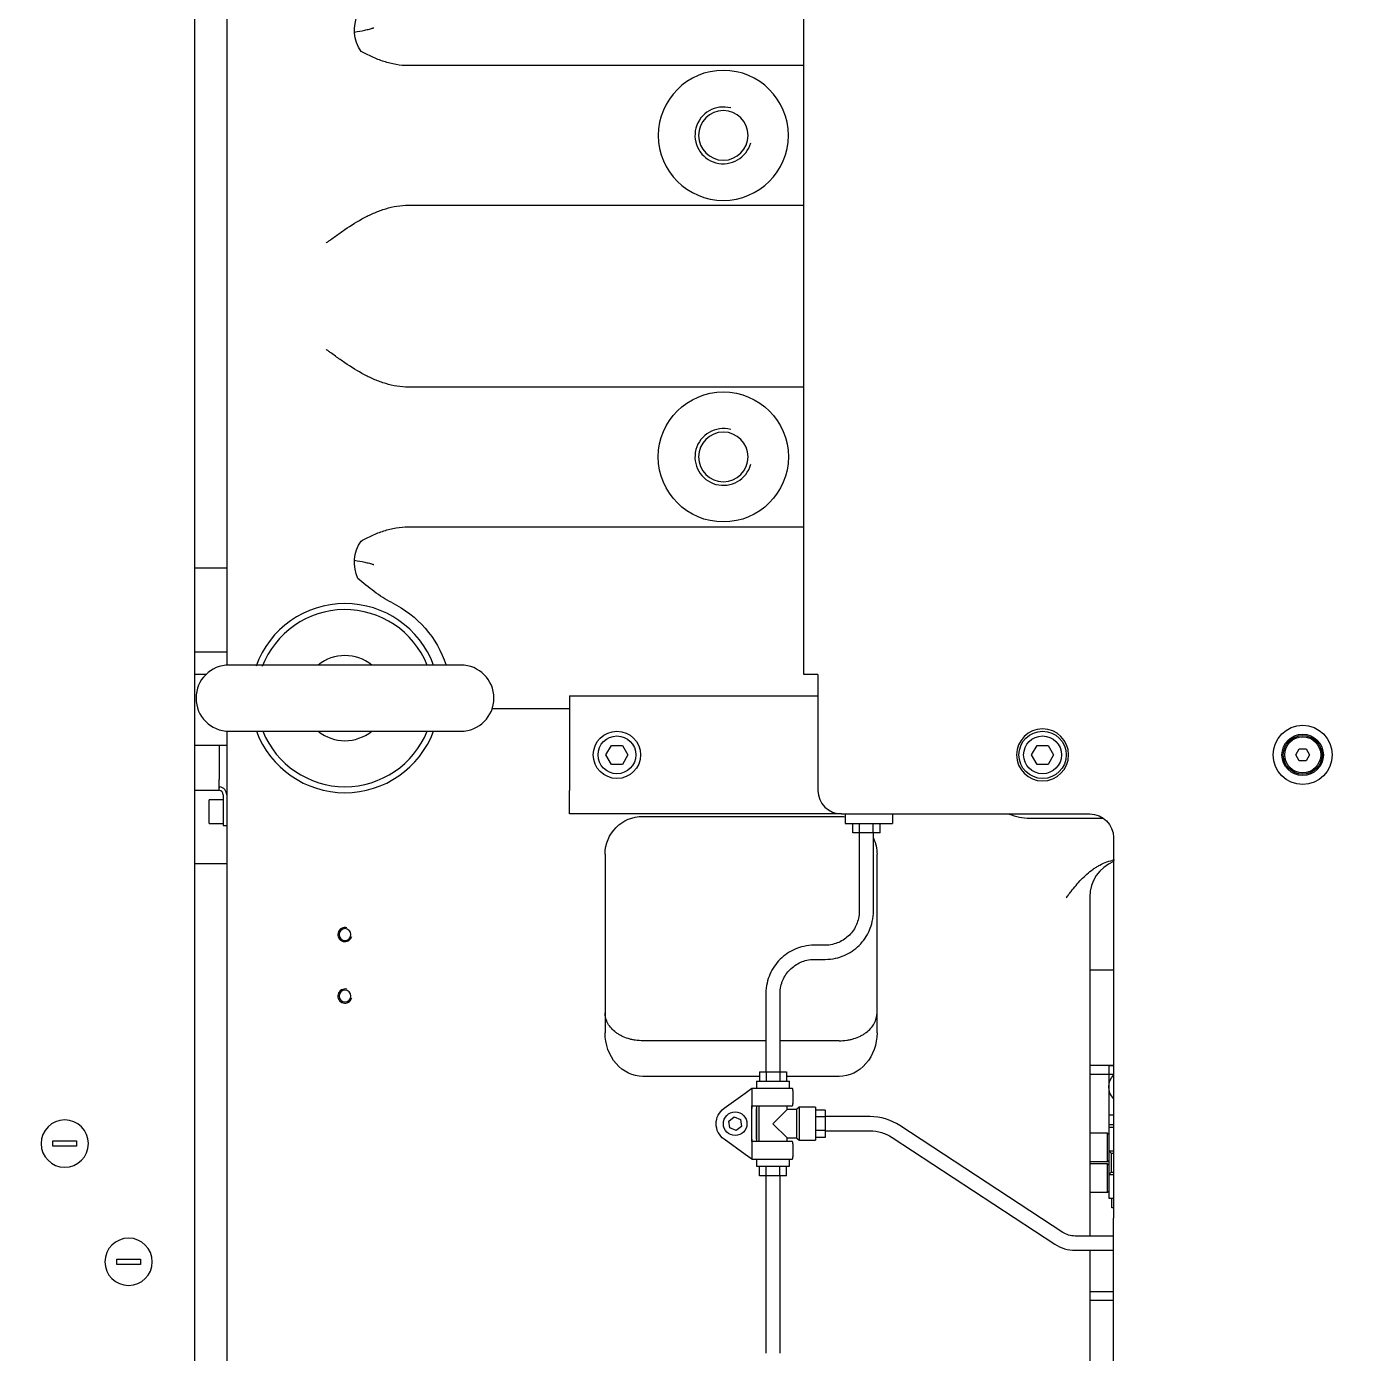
# Model space of a CAD drawing. Header units: millimetres. Extents: x 10462777 to 22643323, y 453826 to 1389191.
# Drawn here: x 11267228 to 11267779, y 577582 to 578125 of the extents above; entities that cross this region are included whole.
import ezdxf

# ---------------------------------------------------------------- set-up
doc = ezdxf.new("R2010")
doc.units = ezdxf.units.MM
doc.header["$LTSCALE"] = 200
doc.header["$MEASUREMENT"] = 0
for name, pattern in [('CENTER', [2, 1.25, -0.25, 0.25, -0.25]), ('HIDDEN_KS1', [0.26, 0.18, -0.08]), ('PHANTOM', [2.5, 1.25, -0.25, 0.25, -0.25, 0.25, -0.25])]:
    doc.linetypes.add(name, pattern=pattern)
for name, color, linetype in [('1', 1, 'CENTER'), ('11', 6, 'PHANTOM'), ('3', 3, 'HIDDEN_KS1')]:
    doc.layers.add(name, color=color, linetype=linetype)
doc.layers.add('LAYOUT', color=8, linetype='CONTINUOUS', lineweight=25)

# ---------------------------------------------------------------- blocks, each defined once
blk = doc.blocks.new('r710ic')
at = {"layer": 'LAYOUT', "color": 3}
blk.add_circle((272041.37, 104232.63), 2050.12, dxfattribs=at)

msp = doc.modelspace()

# ---------------------------------------------------------------- linework, layer by layer
at = {"layer": '1', "color": 20, "linetype": 'Continuous'}
msp.add_line((11267296.69905, 577571.12995), (11267296.69905, 578500.79466), dxfattribs=at)
at = {"layer": '1', "color": 252, "linetype": 'Continuous'}
for p, q in [((11267546.06224, 577860.10073), (11267546.06224, 578169.98897)), ((11267309.77246, 577903.67877), (11267296.69868, 577903.67877)), ((11267309.77246, 577869.30054), (11267296.69784, 577869.30054)), ((11267301.25212, 577860.10073), (11267296.69837, 577860.10073)), ((11267551.87265, 577860.10073), (11267546.06224, 577860.10073)), ((11267551.87265, 577860.10073), (11267551.87265, 577812.6491)), ((11267450.19057, 577851.38513), (11267551.88067, 577851.38513)), ((11267450.19057, 577851.38513), (11267450.19057, 577841.70112)), ((11267450.19057, 577841.70112), (11267450.19057, 577812.6491)), ((11267309.77246, 577836.89407), (11267309.77246, 577831.04871)), ((11267309.77246, 577831.04871), (11267296.69837, 577831.04871)), ((11267306.73126, 577831.04914), (11267306.73126, 577817.04605)), ((11267306.73126, 577812.68825), (11267306.73126, 577817.04605)), ((11267296.69789, 577812.68825), (11267306.73126, 577812.68825)), ((11267306.66122, 577812.66817), (11267306.66413, 577812.68825)), ((11267306.73127, 577813.15087), (11267306.86983, 577814.10571)), ((11267308.31986, 577810.75145), (11267308.31986, 577798.31677)), ((11267450.19057, 577802.96509), (11267450.19057, 577812.6491)), ((11267561.56316, 577802.96509), (11267450.19057, 577802.96509)), ((11267561.55665, 577802.96509), (11267663.23873, 577802.96509)), ((11267308.31986, 577798.31677), (11267309.77246, 577798.31677)), ((11267568.81966, 577795.21784), (11267568.81966, 577763.26066)), ((11267574.63006, 577763.26066), (11267574.63006, 577795.21784)), ((11267672.92274, 577793.28108), (11267672.92274, 577637.36856)), ((11267296.69739, 577782.62867), (11267309.77246, 577782.62867)), ((11267554.79953, 577749.21885), (11267550.39836, 577749.21885)), ((11267550.39836, 577743.40844), (11267554.79953, 577743.40844)), ((11267672.92531, 577738.99254), (11267663.24199, 577738.99254)), ((11267530.56783, 577729.36663), (11267530.56783, 577697.40945)), ((11267536.37823, 577697.40945), (11267536.37823, 577729.36663)), ((11267672.92172, 577700.01198), (11267663.23351, 577700.01198)), ((11267663.22666, 577696.44101), (11267672.9137, 577696.44101)), ((11267573.20322, 577679.00979), (11267554.778, 577679.00979)), ((11267554.778, 577673.19939), (11267573.20322, 577673.19939)), ((11267652.12478, 577631.61245), (11267585.41828, 577675.36152)), ((11267582.23174, 577670.50284), (11267648.93824, 577626.75377)), ((11267530.56783, 577654.79942), (11267530.56783, 577582.17064)), ((11267536.37823, 577582.17064), (11267536.37823, 577654.79942)), ((11267672.92274, 577635.86472), (11267672.92274, 577637.36856)), ((11267672.92274, 577534.0661), (11267672.92274, 577635.86472)), ((11267665.65973, 577630.10556), (11267657.17013, 577630.10556)), ((11267672.92284, 577630.10556), (11267665.65973, 577630.10556)), ((11267657.17013, 577624.29515), (11267665.65973, 577624.29515)), ((11267665.65973, 577624.29515), (11267672.92284, 577624.29515)), ((11267663.22666, 577607.34814), (11267672.9137, 577607.34814)), ((11267663.23351, 577603.77716), (11267672.92172, 577603.77716))]:
    msp.add_line(p, q, dxfattribs=at)
at = {"layer": '1', "color": 15, "linetype": 'Continuous'}
for p, q in [((11267309.77246, 578166.14169), (11267309.77246, 577863.94802)), ((11267546.06112, 578109.46392), (11267384.1954, 578109.46392)), ((11267384.1954, 578052.32828), (11267546.06112, 578052.32828)), ((11267546.06112, 577977.76142), (11267384.1954, 577977.76142)), ((11267384.1954, 577920.62578), (11267546.06112, 577920.62578)), ((11267450.1899, 577846.05892), (11267418.48264, 577846.05892)), ((11267309.77246, 577836.90308), (11267309.77246, 577517.09442)), ((11267480.21099, 577801.99669), (11267560.58825, 577801.99669)), ((11267464.71658, 577786.50228), (11267464.71658, 577713.36401)), ((11267576.08267, 577713.36401), (11267576.08267, 577786.50228)), ((11267663.23873, 577769.08341), (11267663.23873, 577630.10705)), ((11267530.56735, 577710.07933), (11267480.21099, 577710.07933)), ((11267560.58825, 577710.07933), (11267536.37711, 577710.07933)), ((11267527.88099, 577695.47261), (11267480.21099, 577695.47261)), ((11267560.58825, 577695.47261), (11267539.06347, 577695.47261)), ((11267663.23873, 577624.29813), (11267663.23873, 577558.44834))]:
    msp.add_line(p, q, dxfattribs=at)
at = {"layer": '1', "color": 60, "linetype": 'Continuous'}
for p, q in [((11267671.03436, 577675.71723), (11267671.03436, 577674.65199)), ((11267238.59501, 577666.90478), (11267238.59501, 577669.03527)), ((11267238.59501, 577669.03527), (11267248.27901, 577669.03527)), ((11267248.27901, 577666.90478), (11267238.59501, 577666.90478)), ((11267248.27901, 577669.03527), (11267248.27901, 577666.90478)), ((11267264.74183, 577620.61523), (11267274.42583, 577620.61523)), ((11267264.74183, 577618.48475), (11267264.74183, 577620.61523)), ((11267274.42583, 577618.48475), (11267264.74183, 577618.48475)), ((11267274.42583, 577620.61523), (11267274.42583, 577618.48475))]:
    msp.add_line(p, q, dxfattribs=at)
at = {"layer": '1', "color": 15, "linetype": 'Continuous', "extrusion": (0, 0, -1)}
for centre, radius in [((-11267513.13662, 578080.8961), 26.63102), ((-11267513.13662, 578080.8961), 10.16821), ((-11267513.13662, 577949.1936), 10.16821), ((-11267358.1925, 577753.57665), 2.421), ((-11267358.1925, 577728.39823), 2.421)]:
    msp.add_circle(centre, radius, dxfattribs=at)
at = {"layer": '1', "color": 15, "linetype": 'Continuous'}
msp.add_circle((11267513.13662, 577949.1936), 26.63102, dxfattribs=at)
at = {"layer": '1', "color": 252, "linetype": 'Continuous', "extrusion": (0, 0, -1)}
msp.add_circle((-11267643.87072, 577827.17511), 10.65241, dxfattribs=at)
at = {"layer": '1', "color": 60, "linetype": 'Continuous', "extrusion": (0, 0, -1)}
for centre in [(-11267243.43701, 577667.97003), (-11267269.58383, 577619.54999)]:
    msp.add_circle(centre, 9.68401, dxfattribs=at)
at = {"layer": '1', "color": 15, "linetype": 'Continuous', "extrusion": (0, 0, -1)}
for centre, radius, start, end in [((-11267377.56051, 578124.10513), 15.49441, 325.4821957, 24.9774326), ((-11267377.56051, 577905.98458), 15.49441, 335.0225674, 34.5178043), ((-11267358.1925, 577850.41673), 43.57803, 116.1157868, 161.8732149), ((-11267480.21099, 577786.50228), 15.49441, 0, 90), ((-11267560.58825, 577786.50228), 15.49441, 90, 98.9901734), ((-11267560.58825, 577786.50228), 15.49441, 154.9912517, 180)]:
    msp.add_arc(centre, radius, start, end, dxfattribs=at)
at = {"layer": '1', "color": 15, "linetype": 'Continuous'}
for centre, radius, start, end in [((11267513.13662, 578080.8961), 11.62081, 75, 345), ((11267513.13662, 577949.1936), 11.62081, 75, 345), ((11267358.1925, 577850.41673), 38.73603, 90, 160.1550008), ((11267358.1925, 577850.41673), 38.73603, 20.4918686, 90), ((11267358.1925, 577850.41673), 38.73603, 200.4862481, 339.5081259), ((11267678.73314, 577769.08341), 15.49441, 112.0248601, 180), ((11267358.1925, 577753.57665), 2.9052, 75, 345), ((11267358.1925, 577728.39823), 2.9052, 75, 345)]:
    msp.add_arc(centre, radius, start, end, dxfattribs=at)
at = {"layer": '1', "color": 252, "linetype": 'Continuous'}
for centre, radius, start, end in [((11267306.38306, 577810.75145), 1.9368, 81.7427845, 90), ((11267306.38306, 577810.75145), 1.9368, 0, 81.7427845), ((11267306.38306, 577810.75145), 3.3894, 81.7427845, 84.1033706), ((11267306.38306, 577810.75145), 3.3894, 0, 81.7427845), ((11267561.55665, 577812.6491), 9.68401, 180, 270), ((11267573.20322, 577656.73658), 22.27322, 56.7413684, 90), ((11267657.17013, 577639.30536), 15.01021, 236.7413684, 270)]:
    msp.add_arc(centre, radius, start, end, dxfattribs=at)
at = {"layer": '1', "color": 252, "linetype": 'Continuous', "extrusion": (0, 0, -1)}
for centre, radius, start, end in [((-11267663.23873, 577793.28108), 9.68401, 90, 180), ((-11267573.20322, 577656.73658), 16.46281, 90, 123.2586316), ((-11267657.17013, 577639.30536), 9.19981, 270, 303.2586316)]:
    msp.add_arc(centre, radius, start, end, dxfattribs=at)
at = {"layer": '1', "color": 15, "linetype": 'Continuous', "extrusion": (0, 0, -1)}
for centre, major_axis, start_param, end_param in [((11267480.21099, 577713.36401), (0, -17.89141), 0, 1.570796327), ((11267560.58825, 577713.36401), (0, 17.89141), 1.570796327, 3.141592654)]:
    msp.add_ellipse(centre, major_axis=major_axis, ratio=0.866025404, start_param=start_param, end_param=end_param, dxfattribs=at)
at = {"layer": '1', "color": 15, "linetype": 'Continuous'}
for points, knots in [([(11267362.09095, 578123.22792), (11267363.5543, 578123.42724), (11267364.94231, 578123.68201), (11267366.92442, 578124.12303), (11267367.56931, 578124.28018), (11267368.50892, 578124.52733), (11267368.81697, 578124.61147), (11267369.2715, 578124.73995), (11267369.42175, 578124.78316), (11267369.71976, 578124.87028), (11267369.86887, 578124.91462), (11267370.01372, 578124.95834)], [0, 0, 0, 0, 0.5, 0.5, 0.75, 0.75, 0.875, 0.875, 0.9375, 0.9375, 1, 1, 1, 1]), ([(11267384.1954, 578109.46392), (11267382.46726, 578109.46392), (11267380.76752, 578109.62806), (11267377.41249, 578110.2132), (11267375.75735, 578110.63511), (11267373.30249, 578111.42889), (11267372.49366, 578111.71894), (11267370.90124, 578112.34031), (11267370.11614, 578112.67213), (11267367.78981, 578113.72274), (11267366.27746, 578114.49651), (11267364.79389, 578115.32503)], [0, 0, 0, 0, 0.25, 0.25, 0.5, 0.5, 0.625, 0.625, 0.75, 0.75, 1, 1, 1, 1]), ([(11267350.42611, 578036.83387), (11267350.74328, 578037.0655), (11267351.06279, 578037.29883), (11267351.69983, 578037.76352), (11267352.65577, 578038.46001), (11267353.614, 578039.1533), (11267355.53657, 578040.5313), (11267356.82681, 578041.43882), (11267360.74446, 578044.0905), (11267363.40898, 578045.75792), (11267367.56705, 578047.95208), (11267368.97998, 578048.63224), (11267371.15189, 578049.55258), (11267371.88463, 578049.84266), (11267373.37007, 578050.38483), (11267374.12487, 578050.63745), (11267376.39774, 578051.3229), (11267377.92924, 578051.68601), (11267381.03096, 578052.18837), (11267382.60107, 578052.32828), (11267384.1954, 578052.32828)], [0, 0, 0, 0, 0.03125, 0.03125, 0.0625, 0.125, 0.125, 0.25, 0.25, 0.5, 0.5, 0.625, 0.625, 0.6875, 0.6875, 0.75, 0.75, 0.875, 0.875, 1, 1, 1, 1]), ([(11267384.1954, 577977.76142), (11267382.60107, 577977.76142), (11267381.03096, 577977.90134), (11267377.92924, 577978.4037), (11267376.39774, 577978.7668), (11267374.12487, 577979.45225), (11267373.37007, 577979.70487), (11267371.88463, 577980.24704), (11267371.15189, 577980.53713), (11267368.97998, 577981.45746), (11267367.56705, 577982.13763), (11267363.40898, 577984.33178), (11267360.74446, 577985.9992), (11267356.82681, 577988.65089), (11267355.53657, 577989.55841), (11267353.614, 577990.9364), (11267352.65577, 577991.62969), (11267351.69983, 577992.32618), (11267351.06279, 577992.79087), (11267350.74328, 577993.02421), (11267350.42611, 577993.25583)], [0, 0, 0, 0, 0.125, 0.125, 0.25, 0.25, 0.3125, 0.3125, 0.375, 0.375, 0.5, 0.5, 0.75, 0.75, 0.875, 0.875, 0.9375, 0.96875, 0.96875, 1, 1, 1, 1]), ([(11267364.79389, 577914.76468), (11267366.27746, 577915.59319), (11267367.78981, 577916.36696), (11267370.11614, 577917.41757), (11267370.90124, 577917.74939), (11267372.49366, 577918.37076), (11267373.30249, 577918.66082), (11267375.75735, 577919.45459), (11267377.41249, 577919.8765), (11267380.76752, 577920.46164), (11267382.46726, 577920.62578), (11267384.1954, 577920.62578)], [0, 0, 0, 0, 0.25, 0.25, 0.375, 0.375, 0.5, 0.5, 0.75, 0.75, 1, 1, 1, 1]), ([(11267362.09095, 577906.86179), (11267363.5543, 577906.66247), (11267364.94231, 577906.40769), (11267366.92442, 577905.96667), (11267367.56931, 577905.80952), (11267368.50892, 577905.56237), (11267368.81697, 577905.47824), (11267369.2715, 577905.34975), (11267369.42175, 577905.30654), (11267369.71976, 577905.21942), (11267369.86887, 577905.17508), (11267370.01372, 577905.13137)], [0, 0, 0, 0, 0.5, 0.5, 0.75, 0.75, 0.875, 0.875, 0.9375, 0.9375, 1, 1, 1, 1]), ([(11267377.37496, 577889.54572), (11267376.08579, 577890.17772), (11267374.84846, 577890.88417), (11267372.44767, 577892.40317), (11267371.28442, 577893.21601), (11267367.86873, 577895.76093), (11267365.69099, 577897.60084), (11267363.51523, 577899.44189)], [0, 0, 0, 0, 0.25, 0.25, 0.5, 0.5, 1, 1, 1, 1]), ([(11267653.55472, 577768.64392), (11267653.71686, 577768.85644), (11267653.88183, 577769.07269), (11267654.20942, 577769.50138), (11267654.70131, 577770.14403), (11267655.19626, 577770.78431), (11267656.19427, 577772.05861), (11267656.87036, 577772.89961), (11267658.26421, 577774.54685), (11267658.98216, 577775.35307), (11267660.46862, 577776.90324), (11267661.23805, 577777.6484), (11267662.84432, 577779.06181), (11267663.68108, 577779.73014), (11267664.99837, 577780.66168), (11267665.44784, 577780.96035), (11267666.36979, 577781.53144), (11267666.83879, 577781.8016), (11267668.26376, 577782.55967), (11267669.24056, 577782.99714), (11267671.25319, 577783.72267), (11267672.28892, 577784.01096), (11267673.35853, 577784.21345)], [0, 0, 0, 0, 0.03125, 0.03125, 0.0625, 0.125, 0.125, 0.25, 0.25, 0.375, 0.375, 0.5, 0.5, 0.625, 0.625, 0.6875, 0.6875, 0.75, 0.75, 0.875, 0.875, 1, 1, 1, 1]), ([(11267480.21099, 577710.07933), (11267479.17097, 577710.07933), (11267478.14937, 577710.15521), (11267476.64334, 577710.37787), (11267476.14576, 577710.47036), (11267475.15965, 577710.69276), (11267474.67185, 577710.82278), (11267473.2552, 577711.25989), (11267472.36118, 577711.61594), (11267471.09467, 577712.24601), (11267470.68302, 577712.47351), (11267469.90004, 577712.95272), (11267469.52763, 577713.20472), (11267468.46585, 577713.99684), (11267467.83045, 577714.57381), (11267466.71377, 577715.82195), (11267466.24794, 577716.47539), (11267465.68112, 577717.49777), (11267465.51433, 577717.84565), (11267465.22584, 577718.55588), (11267465.10421, 577718.91888), (11267464.91075, 577719.64663), (11267464.83818, 577720.01291), (11267464.76537, 577720.56593), (11267464.74711, 577720.75087), (11267464.72881, 577721.02919), (11267464.72423, 577721.12211), (11267464.71811, 577721.30827), (11267464.71658, 577721.40243), (11267464.71658, 577721.49452)], [0, 0, 0, 0, 0.125, 0.125, 0.1875, 0.1875, 0.25, 0.25, 0.375, 0.375, 0.4375, 0.4375, 0.5, 0.5, 0.625, 0.625, 0.75, 0.75, 0.8125, 0.8125, 0.875, 0.875, 0.9375, 0.9375, 0.96875, 0.96875, 0.984375, 0.984375, 1, 1, 1, 1]), ([(11267560.58825, 577710.07933), (11267561.62827, 577710.07933), (11267562.64988, 577710.15521), (11267564.15591, 577710.37787), (11267564.65349, 577710.47036), (11267565.63959, 577710.69276), (11267566.12739, 577710.82278), (11267567.54404, 577711.25989), (11267568.43807, 577711.61594), (11267569.70457, 577712.24601), (11267570.11623, 577712.47351), (11267570.8992, 577712.95272), (11267571.27161, 577713.20472), (11267572.33339, 577713.99684), (11267572.9688, 577714.57381), (11267574.08547, 577715.82195), (11267574.5513, 577716.47539), (11267575.11812, 577717.49777), (11267575.28491, 577717.84565), (11267575.5734, 577718.55588), (11267575.69504, 577718.91888), (11267575.8885, 577719.64663), (11267575.96106, 577720.01291), (11267576.03388, 577720.56593), (11267576.05214, 577720.75087), (11267576.07043, 577721.02919), (11267576.07502, 577721.12211), (11267576.08114, 577721.30827), (11267576.08267, 577721.40243), (11267576.08267, 577721.49452)], [0, 0, 0, 0, 0.125, 0.125, 0.1875, 0.1875, 0.25, 0.25, 0.375, 0.375, 0.4375, 0.4375, 0.5, 0.5, 0.625, 0.625, 0.75, 0.75, 0.8125, 0.8125, 0.875, 0.875, 0.9375, 0.9375, 0.96875, 0.96875, 0.984375, 0.984375, 1, 1, 1, 1])]:
    msp.add_open_spline(points, degree=3, knots=knots, dxfattribs=at)
at = {"layer": '1', "color": 252, "linetype": 'Continuous'}
for points, knots in [([(11267630.18786, 577802.95986), (11267631.53424, 577802.40616), (11267634.32696, 577801.56745), (11267637.19758, 577801.28855), (11267638.65924, 577801.28594)], [0, 0, 0, 0, 0.501647659, 1, 1, 1, 1]), ([(11267568.81966, 577763.26066), (11267568.81604, 577762.21404), (11267568.52129, 577759.48931), (11267566.69255, 577755.20837), (11267562.9166, 577751.39501), (11267558.61199, 577749.52456), (11267555.85512, 577749.22261), (11267554.79953, 577749.21885)], [0, 0, 0, 0, 0.139953127, 0.37701972, 0.617711092, 0.858648554, 1, 1, 1, 1]), ([(11267554.79953, 577743.40844), (11267556.27749, 577743.41357), (11267560.12575, 577743.83092), (11267566.17206, 577746.42067), (11267571.55786, 577751.76843), (11267574.19866, 577757.86382), (11267574.62475, 577761.76688), (11267574.63006, 577763.26066)], [0, 0, 0, 0, 0.139953752, 0.377073902, 0.617804159, 0.858743744, 1, 1, 1, 1]), ([(11267550.39836, 577749.21885), (11267548.9204, 577749.21373), (11267545.07215, 577748.79637), (11267539.02583, 577746.20662), (11267533.64003, 577740.85886), (11267530.99923, 577734.76347), (11267530.57314, 577730.86041), (11267530.56783, 577729.36663)], [0, 0, 0, 0, 0.139953752, 0.377073902, 0.617804159, 0.858743744, 1, 1, 1, 1]), ([(11267536.37823, 577729.36663), (11267536.38186, 577730.41325), (11267536.6766, 577733.13798), (11267538.50535, 577737.41892), (11267542.2813, 577741.23228), (11267546.58591, 577743.10274), (11267549.34278, 577743.40468), (11267550.39836, 577743.40844)], [0, 0, 0, 0, 0.139953127, 0.37701972, 0.617711092, 0.858648554, 1, 1, 1, 1])]:
    msp.add_open_spline(points, degree=3, knots=knots, dxfattribs=at)
msp.add_open_spline([(11267638.65924, 577801.28594), (11267653.50264, 577801.28594), (11267668.34605, 577801.28594)], degree=2, dxfattribs=at)
at = {"layer": '11', "color": 60, "linetype": 'Continuous'}
for p, q in [((11267405.64413, 577863.97434), (11267310.74086, 577863.97434)), ((11267310.74086, 577836.85911), (11267405.64413, 577836.85911)), ((11267465.08573, 577827.17511), (11267467.32216, 577831.04871)), ((11267467.32216, 577823.3015), (11267465.08573, 577827.17511)), ((11267467.32216, 577831.04871), (11267471.79501, 577831.04871)), ((11267471.79501, 577831.04871), (11267474.03143, 577827.17511)), ((11267474.03143, 577827.17511), (11267471.79501, 577823.3015)), ((11267639.39787, 577827.17511), (11267641.63429, 577831.04871)), ((11267641.63429, 577823.3015), (11267639.39787, 577827.17511)), ((11267641.63429, 577831.04871), (11267646.10714, 577831.04871)), ((11267646.10714, 577831.04871), (11267648.34357, 577827.17511)), ((11267648.34357, 577827.17511), (11267646.10714, 577823.3015)), ((11267747.59927, 577827.17511), (11267748.99703, 577829.59611)), ((11267748.99703, 577824.75411), (11267747.59927, 577827.17511)), ((11267748.99703, 577829.59611), (11267751.79256, 577829.59611)), ((11267751.79256, 577829.59611), (11267753.19033, 577827.17511)), ((11267753.19033, 577827.17511), (11267751.79256, 577824.75411)), ((11267471.79501, 577823.3015), (11267467.32216, 577823.3015)), ((11267646.10714, 577823.3015), (11267641.63429, 577823.3015)), ((11267751.79256, 577824.75411), (11267748.99703, 577824.75411)), ((11267308.31986, 577808.77549), (11267302.50946, 577808.77549)), ((11267302.50946, 577799.09149), (11267302.50946, 577808.77549)), ((11267302.50946, 577799.09149), (11267308.31986, 577799.09149)), ((11267563.00926, 577802.96527), (11267563.00926, 577799.09149)), ((11267563.00926, 577799.09149), (11267582.37727, 577799.09149)), ((11267566.1338, 577795.21788), (11267566.1338, 577799.09149)), ((11267568.92933, 577795.21788), (11267568.92933, 577799.09149)), ((11267574.52039, 577795.21788), (11267574.52039, 577799.09149)), ((11267577.31593, 577795.21788), (11267577.31593, 577799.09149)), ((11267582.37727, 577802.96527), (11267582.37727, 577799.09149)), ((11267568.92933, 577795.21788), (11267566.1338, 577795.21788)), ((11267574.52039, 577795.21788), (11267568.92933, 577795.21788)), ((11267577.31593, 577795.21788), (11267574.52039, 577795.21788)), ((11267527.88197, 577697.40941), (11267530.6775, 577697.40941)), ((11267527.88197, 577697.40941), (11267527.88197, 577693.5358)), ((11267530.6775, 577697.40941), (11267536.26856, 577697.40941)), ((11267530.6775, 577697.40941), (11267530.6775, 577693.5358)), ((11267536.26856, 577697.40941), (11267539.0641, 577697.40941)), ((11267536.26856, 577697.40941), (11267536.26856, 577693.5358)), ((11267539.0641, 577697.40941), (11267539.0641, 577693.5358)), ((11267513.41017, 577682.41267), (11267522.01476, 577688.6443)), ((11267522.01476, 577688.6443), (11267524.75743, 577690.6306)), ((11267524.75743, 577690.6306), (11267524.75743, 577682.3992)), ((11267524.75743, 577690.6306), (11267541.2811, 577690.6306)), ((11267526.69423, 577693.5358), (11267526.69423, 577690.6306)), ((11267526.69423, 577693.5358), (11267540.25184, 577693.5358)), ((11267540.25184, 577690.6306), (11267540.25184, 577693.5358)), ((11267541.66302, 577689.6622), (11267541.66302, 577684.336)), ((11267524.81139, 577683.3676), (11267541.2811, 577683.3676)), ((11267526.85676, 577668.84159), (11267526.85676, 577683.3676)), ((11267527.66263, 577683.36742), (11267527.66263, 577668.84177)), ((11267539.28344, 577681.915), (11267539.28344, 577683.3676)), ((11267515.39616, 577677.17505), (11267517.61443, 577678.8763)), ((11267517.61443, 577678.8763), (11267520.1969, 577677.80584)), ((11267520.1969, 577677.80584), (11267520.56108, 577675.03413)), ((11267524.75743, 577669.80999), (11267524.75743, 577682.3992)), ((11267526.69423, 577669.80999), (11267526.69423, 577682.3992)), ((11267539.28344, 577681.915), (11267533.47303, 577676.10459)), ((11267543.15704, 577681.915), (11267539.28344, 577681.915)), ((11267544.12544, 577682.8834), (11267543.15704, 577681.915)), ((11267543.15704, 577681.915), (11267543.15704, 577676.10459)), ((11267550.90425, 577682.8834), (11267544.12544, 577682.8834)), ((11267544.12544, 577682.8834), (11267544.12544, 577676.10459)), ((11267550.90425, 577682.8834), (11267550.90425, 577676.10459)), ((11267554.77785, 577681.69566), (11267550.90425, 577681.69566)), ((11267554.77785, 577678.90012), (11267550.90425, 577678.90012)), ((11267554.77785, 577681.69566), (11267554.77785, 577678.90012)), ((11267554.77785, 577678.90012), (11267554.77785, 577673.30906)), ((11267515.76034, 577674.40334), (11267515.39616, 577677.17505)), ((11267518.34281, 577673.33288), (11267515.76034, 577674.40334)), ((11267520.56108, 577675.03413), (11267518.34281, 577673.33288)), ((11267539.28344, 577670.29419), (11267533.47303, 577676.10459)), ((11267543.15704, 577676.10459), (11267543.15704, 577670.29419)), ((11267544.12544, 577676.10459), (11267544.12544, 577669.32579)), ((11267550.90425, 577676.10459), (11267550.90425, 577669.32579)), ((11267554.77785, 577673.30906), (11267550.90425, 577673.30906)), ((11267554.77785, 577673.30906), (11267554.77785, 577670.51353)), ((11267670.98594, 577674.65199), (11267670.98594, 577672.71519)), ((11267670.98594, 577674.65199), (11267672.92318, 577674.65199)), ((11267670.98594, 577672.71519), (11267670.98594, 577664.96798)), ((11267522.01476, 577663.56488), (11267513.41017, 577669.79651)), ((11267524.75743, 577669.80999), (11267524.75743, 577661.57858)), ((11267541.2811, 577668.84159), (11267524.81139, 577668.84159)), ((11267539.28344, 577670.29419), (11267543.15704, 577670.29419)), ((11267539.28344, 577668.84159), (11267539.28344, 577670.29419)), ((11267541.66302, 577667.87319), (11267541.66302, 577662.54698)), ((11267543.15704, 577670.29419), (11267544.12544, 577669.32579)), ((11267544.12544, 577669.32579), (11267550.90425, 577669.32579)), ((11267554.77785, 577670.51353), (11267550.90425, 577670.51353)), ((11267524.75743, 577661.57858), (11267522.01476, 577663.56488)), ((11267524.75743, 577661.57858), (11267541.2811, 577661.57858)), ((11267526.69423, 577661.57858), (11267526.69423, 577658.67338)), ((11267540.25184, 577658.67338), (11267540.25184, 577661.57858)), ((11267670.98594, 577664.96798), (11267670.98594, 577655.28398)), ((11267670.98594, 577664.96798), (11267671.95434, 577663.99958)), ((11267670.98594, 577664.96798), (11267672.92298, 577664.96798)), ((11267671.95434, 577663.99958), (11267671.95434, 577656.25238)), ((11267671.95434, 577663.99958), (11267672.92286, 577663.99958)), ((11267526.69423, 577658.67338), (11267540.25184, 577658.67338)), ((11267527.88197, 577654.79978), (11267527.88197, 577658.67338)), ((11267530.6775, 577654.79978), (11267530.6775, 577658.67338)), ((11267536.26856, 577654.79978), (11267536.26856, 577658.67338)), ((11267539.0641, 577654.79978), (11267539.0641, 577658.67338)), ((11267671.95434, 577656.25238), (11267670.98594, 577655.28398)), ((11267671.95434, 577656.25238), (11267672.92286, 577656.25238)), ((11267530.6775, 577654.79978), (11267527.88197, 577654.79978)), ((11267536.26856, 577654.79978), (11267530.6775, 577654.79978)), ((11267539.0641, 577654.79978), (11267536.26856, 577654.79978)), ((11267670.98594, 577655.28398), (11267670.98594, 577647.53677)), ((11267670.98594, 577655.28398), (11267672.92298, 577655.28398)), ((11267670.98594, 577647.53677), (11267670.98594, 577645.59997)), ((11267670.98594, 577645.59997), (11267672.92318, 577645.59997)), ((11267672.17368, 577641.72637), (11267672.17368, 577645.59997)), ((11267672.92275, 577641.72637), (11267672.17368, 577641.72637))]:
    msp.add_line(p, q, dxfattribs=at)
at = {"layer": '11', "color": 252, "linetype": 'Continuous'}
for p, q in [((11267670.98594, 577699.92725), (11267670.98594, 577691.21164)), ((11267670.98594, 577699.92725), (11267672.92318, 577699.92725)), ((11267670.98594, 577691.21164), (11267670.98594, 577679.59083)), ((11267670.98594, 577679.59083), (11267670.98594, 577675.71723)), ((11267672.92272, 577679.59083), (11267670.98594, 577679.59083)), ((11267670.50174, 577672.23099), (11267663.23873, 577672.23099)), ((11267670.98594, 577671.74679), (11267670.50174, 577672.23099)), ((11267670.50174, 577660.61018), (11267670.50174, 577672.23099)), ((11267672.92277, 577675.71723), (11267670.98594, 577675.71723)), ((11267670.50174, 577660.61018), (11267670.98594, 577661.09438)), ((11267663.23873, 577660.61018), (11267670.50174, 577660.61018)), ((11267670.50174, 577659.64178), (11267663.23873, 577659.64178)), ((11267670.98594, 577659.15758), (11267670.50174, 577659.64178)), ((11267670.50174, 577648.02097), (11267670.50174, 577659.64178)), ((11267663.23873, 577648.02097), (11267670.50174, 577648.02097)), ((11267670.50174, 577648.02097), (11267670.98594, 577648.50517))]:
    msp.add_line(p, q, dxfattribs=at)
at = {"layer": '11', "color": 60, "linetype": 'Continuous'}
for centre, radius in [((11267750.3948, 577827.17511), 12.10501), ((11267469.55858, 577827.17511), 9.68401), ((11267469.55858, 577827.17511), 7.74721), ((11267643.87072, 577827.17511), 9.68401), ((11267643.87072, 577827.17511), 7.74721), ((11267750.3948, 577827.17511), 8.47351), ((11267750.3948, 577827.17511), 7.94089), ((11267750.3948, 577827.17511), 7.37921), ((11267517.97862, 577676.10459), 4.842)]:
    msp.add_circle(centre, radius, dxfattribs=at)
for centre, radius, start, end in [((11267358.1925, 577850.41673), 36.26473, 21.9543706, 159.1706274), ((11267358.1925, 577850.41673), 17.43121, 51.0580066, 128.9420059), ((11267310.74086, 577850.41673), 13.55761, 90, 270), ((11267405.64413, 577850.41673), 13.55761, 270, 90), ((11267358.1925, 577850.41673), 36.26473, 201.9487556, 338.045629), ((11267358.1925, 577850.41673), 17.43121, 231.0580066, 308.9420059)]:
    msp.add_arc(centre, radius, start, end, dxfattribs=at)
at = {"layer": '11', "color": 252, "linetype": 'Continuous', "extrusion": (0, 0, -1)}
msp.add_arc((-11267677.76474, 577691.21164), 6.77881, 315.5793889, 44.4206696, dxfattribs=at)
at = {"layer": '11', "color": 60, "linetype": 'Continuous', "extrusion": (0, 0, -1)}
msp.add_arc((-11267517.97862, 577676.10459), 7.78862, 305.9128784, 54.0871216, dxfattribs=at)
at = {"layer": '11', "color": 60, "linetype": 'Continuous'}
for points, knots in [([(11267541.66302, 577689.6622), (11267541.66302, 577689.79024), (11267541.65449, 577689.91589), (11267541.62042, 577690.15056), (11267541.59485, 577690.25804), (11267541.5282, 577690.43669), (11267541.48654, 577690.50876), (11267541.39188, 577690.60514), (11267541.33799, 577690.6306), (11267541.2811, 577690.6306)], [0, 0, 0, 0, 0.25, 0.25, 0.5, 0.5, 0.75, 0.75, 1, 1, 1, 1]), ([(11267524.75743, 577682.3992), (11267524.75743, 577682.52724), (11267524.75733, 577682.65288), (11267524.75815, 577682.88756), (11267524.75914, 577682.99504), (11267524.76497, 577683.17368), (11267524.76996, 577683.24576), (11267524.78597, 577683.34213), (11267524.79717, 577683.3676), (11267524.81139, 577683.3676)], [0, 0, 0, 0, 0.25, 0.25, 0.5, 0.5, 0.75, 0.75, 1, 1, 1, 1]), ([(11267526.76376, 577683.3676), (11267526.74545, 577683.3676), (11267526.73118, 577683.34281), (11267526.71038, 577683.24626), (11267526.70399, 577683.17455), (11267526.69268, 577682.90677), (11267526.69423, 577682.65549), (11267526.69423, 577682.3992)], [0, 0, 0, 0, 0.25, 0.25, 0.5, 0.5, 1, 1, 1, 1]), ([(11267541.2811, 577683.3676), (11267541.33799, 577683.3676), (11267541.39123, 577683.39253), (11267541.48654, 577683.48931), (11267541.52798, 577683.56107), (11267541.62805, 577683.82886), (11267541.66302, 577684.07992), (11267541.66302, 577684.336)], [0, 0, 0, 0, 0.25, 0.25, 0.5, 0.5, 1, 1, 1, 1]), ([(11267524.81139, 577668.84159), (11267524.79717, 577668.84159), (11267524.78609, 577668.86652), (11267524.76995, 577668.96329), (11267524.765, 577669.03506), (11267524.75623, 577669.30284), (11267524.75743, 577669.55391), (11267524.75743, 577669.80999)], [0, 0, 0, 0, 0.25, 0.25, 0.5, 0.5, 1, 1, 1, 1]), ([(11267526.69423, 577669.80999), (11267526.69423, 577669.68184), (11267526.6941, 577669.55608), (11267526.69516, 577669.32126), (11267526.69644, 577669.21372), (11267526.70396, 577669.03508), (11267526.71039, 577668.96306), (11267526.73102, 577668.8669), (11267526.74545, 577668.84159), (11267526.76376, 577668.84159)], [0, 0, 0, 0, 0.25, 0.25, 0.5, 0.5, 0.75, 0.75, 1, 1, 1, 1]), ([(11267541.66302, 577667.87319), (11267541.66302, 577668.00123), (11267541.65449, 577668.12687), (11267541.62042, 577668.36155), (11267541.59485, 577668.46903), (11267541.5282, 577668.64767), (11267541.48654, 577668.71975), (11267541.39188, 577668.81612), (11267541.33799, 577668.84159), (11267541.2811, 577668.84159)], [0, 0, 0, 0, 0.25, 0.25, 0.5, 0.5, 0.75, 0.75, 1, 1, 1, 1]), ([(11267541.2811, 577661.57858), (11267541.33799, 577661.57858), (11267541.39123, 577661.60351), (11267541.48654, 577661.70029), (11267541.52798, 577661.77206), (11267541.62805, 577662.03984), (11267541.66302, 577662.2909), (11267541.66302, 577662.54698)], [0, 0, 0, 0, 0.25, 0.25, 0.5, 0.5, 1, 1, 1, 1])]:
    msp.add_open_spline(points, degree=3, knots=knots, dxfattribs=at)
at = {"layer": '3', "color": 254, "linetype": 'Continuous'}
msp.add_line((11267296.69905, 577571.12995), (11267296.69905, 578500.79466), dxfattribs=at)

# ---------------------------------------------------------------- block references
at = {"layer": 'LAYOUT', "color": 2, "rotation": 270}
msp.add_blockref('r710ic', (11164953.374, 851772.39677, 0), dxfattribs=at)

doc.saveas('drawing.dxf')
